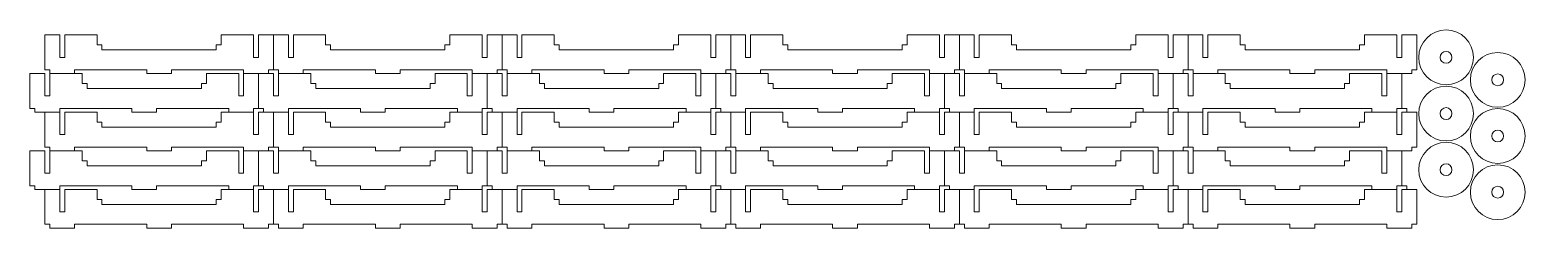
# Model space of a CAD drawing. Header units: millimetres. Extents: x -301 to 301, y -39 to 40.
import ezdxf

# ---------------------------------------------------------------- set-up
doc = ezdxf.new("R2010")
doc.units = ezdxf.units.MM
doc.header["$MEASUREMENT"] = 0
doc.layers.add('Layer 1', color=7, linetype='Continuous')

msp = doc.modelspace()

# ---------------------------------------------------------------- linework, layer by layer
at = {"layer": 'Layer 1', "lineweight": 9}
for points in [[(250.9756, 22.7254), (254.9756, 22.7254), (254.9756, 24.2254), (256.9756, 24.2254), (256.9756, 38.2254), (250.9756, 38.2254), (250.9756, 29.2254), (248.9756, 29.2254), (248.9756, 38.2254), (235.9756, 38.2254), (235.9756, 34.2254), (233.9756, 34.2254), (233.9756, 32.2254), (187.9756, 32.2254), (187.9756, 34.2254), (185.9756, 34.2254), (185.9756, 38.2254), (172.9756, 38.2254), (172.9756, 29.2254), (170.9756, 29.2254), (170.9756, 38.2254), (164.9756, 38.2254), (158.9756, 38.2254), (158.9756, 29.2254), (156.9756, 29.2254), (156.9756, 38.2254), (143.9756, 38.2254), (143.9756, 34.2254), (141.9756, 34.2254), (141.9756, 32.2254), (95.9756, 32.2254), (95.9756, 34.2254), (93.9756, 34.2254), (93.9756, 38.2254), (80.9756, 38.2254), (80.9756, 29.2254), (78.9756, 29.2254), (78.9756, 38.2254), (72.9756, 38.2254), (66.9756, 38.2254), (66.9756, 29.2254), (64.9756, 29.2254), (64.9756, 38.2254), (51.9756, 38.2254), (51.9756, 34.2254), (49.9756, 34.2254), (49.9756, 32.2254), (3.9756, 32.2254), (3.9756, 34.2254), (1.9756, 34.2254), (1.9756, 38.2254), (-11.0244, 38.2254), (-11.0244, 29.2254), (-13.0244, 29.2254), (-13.0244, 38.2254), (-19.0244, 38.2254), (-25.0244, 38.2254), (-25.0244, 29.2254), (-27.0244, 29.2254), (-27.0244, 38.2254), (-40.0244, 38.2254), (-40.0244, 34.2254), (-42.0244, 34.2254), (-42.0244, 32.2254), (-88.0244, 32.2254), (-88.0244, 34.2254), (-90.0244, 34.2254), (-90.0244, 38.2254), (-103.0244, 38.2254), (-103.0244, 29.2254), (-105.0244, 29.2254), (-105.0244, 38.2254), (-111.0244, 38.2254), (-117.0244, 38.2254), (-117.0244, 29.2254), (-119.0244, 29.2254), (-119.0244, 38.2254), (-132.0244, 38.2254), (-132.0244, 34.2254), (-134.0244, 34.2254), (-134.0244, 32.2254), (-180.0244, 32.2254), (-180.0244, 34.2254), (-182.0244, 34.2254), (-182.0244, 38.2254), (-195.0244, 38.2254), (-195.0244, 29.2254), (-197.0244, 29.2254), (-197.0244, 38.2254), (-203.0244, 38.2254), (-209.0244, 38.2254), (-209.0244, 29.2254), (-211.0244, 29.2254), (-211.0244, 38.2254), (-224.0244, 38.2254), (-224.0244, 34.2254), (-226.0244, 34.2254), (-226.0244, 32.2254), (-272.0244, 32.2254), (-272.0244, 34.2254), (-274.0244, 34.2254), (-274.0244, 38.2254), (-287.0244, 38.2254), (-287.0244, 29.2254), (-289.0244, 29.2254), (-289.0244, 38.2254), (-295.0244, 38.2254), (-295.0244, 24.2254), (-293.0244, 24.2254), (-293.0244, 22.7254)], [(-283.0244, 22.7254), (-283.0244, 24.2254), (-254.0244, 24.2254), (-254.0244, 22.7254), (-244.0244, 22.7254), (-244.0244, 24.2254), (-215.0244, 24.2254), (-215.0244, 22.7254)], [(-205.0244, 22.7254), (-205.0244, 24.2254), (-203.0244, 24.2254), (-201.0244, 24.2254), (-201.0244, 22.7254)], [(-191.0244, 22.7254), (-191.0244, 24.2254), (-162.0244, 24.2254), (-162.0244, 22.7254), (-152.0244, 22.7254), (-152.0244, 24.2254), (-123.0244, 24.2254), (-123.0244, 22.7254)], [(-113.0244, 22.7254), (-113.0244, 24.2254), (-111.0244, 24.2254), (-109.0244, 24.2254), (-109.0244, 22.7254)], [(-99.0244, 22.7254), (-99.0244, 24.2254), (-70.0244, 24.2254), (-70.0244, 22.7254), (-60.0244, 22.7254), (-60.0244, 24.2254), (-31.0244, 24.2254), (-31.0244, 22.7254)], [(-21.0244, 22.7254), (-21.0244, 24.2254), (-19.0244, 24.2254), (-17.0244, 24.2254), (-17.0244, 22.7254)], [(-7.0244, 22.7254), (-7.0244, 24.2254), (21.9756, 24.2254), (21.9756, 22.7254), (31.9756, 22.7254), (31.9756, 24.2254), (60.9756, 24.2254), (60.9756, 22.7254)], [(70.9756, 22.7254), (70.9756, 24.2254), (72.9756, 24.2254), (74.9756, 24.2254), (74.9756, 22.7254)], [(84.9756, 22.7254), (84.9756, 24.2254), (113.9756, 24.2254), (113.9756, 22.7254), (123.9756, 22.7254), (123.9756, 24.2254), (152.9756, 24.2254), (152.9756, 22.7254)], [(162.9756, 22.7254), (162.9756, 24.2254), (164.9756, 24.2254), (166.9756, 24.2254), (166.9756, 22.7254)], [(176.9756, 22.7254), (176.9756, 24.2254), (205.9756, 24.2254), (205.9756, 22.7254), (215.9756, 22.7254), (215.9756, 24.2254), (244.9756, 24.2254), (244.9756, 22.7254)], [(250.9756, 8.7254), (250.9756, 22.7254), (244.9756, 22.7254), (244.9756, 13.7254), (242.9756, 13.7254), (242.9756, 22.7254), (229.9756, 22.7254), (229.9756, 18.7254), (227.9756, 18.7254), (227.9756, 16.7254), (181.9756, 16.7254), (181.9756, 18.7254), (179.9756, 18.7254), (179.9756, 22.7254), (166.9756, 22.7254), (166.9756, 13.7254), (164.9756, 13.7254), (164.9756, 22.7254), (158.9756, 22.7254), (152.9756, 22.7254), (152.9756, 13.7254), (150.9756, 13.7254), (150.9756, 22.7254), (137.9756, 22.7254), (137.9756, 18.7254), (135.9756, 18.7254), (135.9756, 16.7254), (89.9756, 16.7254), (89.9756, 18.7254), (87.9756, 18.7254), (87.9756, 22.7254), (74.9756, 22.7254), (74.9756, 13.7254), (72.9756, 13.7254), (72.9756, 22.7254), (66.9756, 22.7254), (60.9756, 22.7254), (60.9756, 13.7254), (58.9756, 13.7254), (58.9756, 22.7254), (45.9756, 22.7254), (45.9756, 18.7254), (43.9756, 18.7254), (43.9756, 16.7254), (-2.0244, 16.7254), (-2.0244, 18.7254), (-4.0244, 18.7254), (-4.0244, 22.7254), (-17.0244, 22.7254), (-17.0244, 13.7254), (-19.0244, 13.7254), (-19.0244, 22.7254), (-25.0244, 22.7254), (-31.0244, 22.7254), (-31.0244, 13.7254), (-33.0244, 13.7254), (-33.0244, 22.7254), (-46.0244, 22.7254), (-46.0244, 18.7254), (-48.0244, 18.7254), (-48.0244, 16.7254), (-94.0244, 16.7254), (-94.0244, 18.7254), (-96.0244, 18.7254), (-96.0244, 22.7254), (-109.0244, 22.7254), (-109.0244, 13.7254), (-111.0244, 13.7254), (-111.0244, 22.7254), (-117.0244, 22.7254), (-123.0244, 22.7254), (-123.0244, 13.7254), (-125.0244, 13.7254), (-125.0244, 22.7254), (-138.0244, 22.7254), (-138.0244, 18.7254), (-140.0244, 18.7254), (-140.0244, 16.7254), (-186.0244, 16.7254), (-186.0244, 18.7254), (-188.0244, 18.7254), (-188.0244, 22.7254), (-201.0244, 22.7254), (-201.0244, 13.7254), (-203.0244, 13.7254), (-203.0244, 22.7254), (-209.0244, 22.7254), (-215.0244, 22.7254), (-215.0244, 13.7254), (-217.0244, 13.7254), (-217.0244, 22.7254), (-230.0244, 22.7254), (-230.0244, 18.7254), (-232.0244, 18.7254), (-232.0244, 16.7254), (-278.0244, 16.7254), (-278.0244, 18.7254), (-280.0244, 18.7254), (-280.0244, 22.7254), (-293.0244, 22.7254), (-293.0244, 13.7254), (-295.0244, 13.7254), (-295.0244, 22.7254), (-301.0244, 22.7254), (-301.0244, 8.7254), (-299.0244, 8.7254), (-299.0244, 7.2254), (-289.0244, 7.2254), (-289.0244, 8.7254), (-260.0244, 8.7254), (-260.0244, 7.2254), (-250.0244, 7.2254), (-250.0244, 8.7254), (-221.0244, 8.7254), (-221.0244, 7.2254)], [(-221.0244, -23.7746), (-221.0244, -22.2746), (-250.0244, -22.2746), (-250.0244, -23.7746), (-260.0244, -23.7746), (-260.0244, -22.2746), (-289.0244, -22.2746), (-289.0244, -23.7746), (-299.0244, -23.7746), (-299.0244, -22.2746), (-301.0244, -22.2746), (-301.0244, -8.2746), (-295.0244, -8.2746), (-295.0244, -17.2746), (-293.0244, -17.2746), (-293.0244, -8.2746), (-280.0244, -8.2746), (-280.0244, -12.2746), (-278.0244, -12.2746), (-278.0244, -14.2746), (-232.0244, -14.2746), (-232.0244, -12.2746), (-230.0244, -12.2746), (-230.0244, -8.2746), (-217.0244, -8.2746), (-217.0244, -17.2746), (-215.0244, -17.2746), (-215.0244, -8.2746), (-209.0244, -8.2746), (-203.0244, -8.2746), (-203.0244, -17.2746), (-201.0244, -17.2746), (-201.0244, -8.2746), (-188.0244, -8.2746), (-188.0244, -12.2746), (-186.0244, -12.2746), (-186.0244, -14.2746), (-140.0244, -14.2746), (-140.0244, -12.2746), (-138.0244, -12.2746), (-138.0244, -8.2746), (-125.0244, -8.2746), (-125.0244, -17.2746), (-123.0244, -17.2746), (-123.0244, -8.2746), (-117.0244, -8.2746), (-111.0244, -8.2746), (-111.0244, -17.2746), (-109.0244, -17.2746), (-109.0244, -8.2746), (-96.0244, -8.2746), (-96.0244, -12.2746), (-94.0244, -12.2746), (-94.0244, -14.2746), (-48.0244, -14.2746), (-48.0244, -12.2746), (-46.0244, -12.2746), (-46.0244, -8.2746), (-33.0244, -8.2746), (-33.0244, -17.2746), (-31.0244, -17.2746), (-31.0244, -8.2746), (-25.0244, -8.2746), (-19.0244, -8.2746), (-19.0244, -17.2746), (-17.0244, -17.2746), (-17.0244, -8.2746), (-4.0244, -8.2746), (-4.0244, -12.2746), (-2.0244, -12.2746), (-2.0244, -14.2746), (43.9756, -14.2746), (43.9756, -12.2746), (45.9756, -12.2746), (45.9756, -8.2746), (58.9756, -8.2746), (58.9756, -17.2746), (60.9756, -17.2746), (60.9756, -8.2746), (66.9756, -8.2746), (72.9756, -8.2746), (72.9756, -17.2746), (74.9756, -17.2746), (74.9756, -8.2746), (87.9756, -8.2746), (87.9756, -12.2746), (89.9756, -12.2746), (89.9756, -14.2746), (135.9756, -14.2746), (135.9756, -12.2746), (137.9756, -12.2746), (137.9756, -8.2746), (150.9756, -8.2746), (150.9756, -17.2746), (152.9756, -17.2746), (152.9756, -8.2746), (158.9756, -8.2746), (164.9756, -8.2746), (164.9756, -17.2746), (166.9756, -17.2746), (166.9756, -8.2746), (179.9756, -8.2746), (179.9756, -12.2746), (181.9756, -12.2746), (181.9756, -14.2746), (227.9756, -14.2746), (227.9756, -12.2746), (229.9756, -12.2746), (229.9756, -8.2746), (242.9756, -8.2746), (242.9756, -17.2746), (244.9756, -17.2746), (244.9756, -8.2746), (250.9756, -8.2746), (254.9756, -8.2746), (254.9756, -6.7746), (256.9756, -6.7746), (256.9756, 7.2254), (250.9756, 7.2254), (250.9756, -1.7746), (248.9756, -1.7746), (248.9756, 7.2254), (235.9756, 7.2254), (235.9756, 3.2254), (233.9756, 3.2254), (233.9756, 1.2254), (187.9756, 1.2254), (187.9756, 3.2254), (185.9756, 3.2254), (185.9756, 7.2254), (172.9756, 7.2254), (172.9756, -1.7746), (170.9756, -1.7746), (170.9756, 7.2254), (164.9756, 7.2254), (158.9756, 7.2254), (158.9756, -1.7746), (156.9756, -1.7746), (156.9756, 7.2254), (143.9756, 7.2254), (143.9756, 3.2254), (141.9756, 3.2254), (141.9756, 1.2254), (95.9756, 1.2254), (95.9756, 3.2254), (93.9756, 3.2254), (93.9756, 7.2254), (80.9756, 7.2254), (80.9756, -1.7746), (78.9756, -1.7746), (78.9756, 7.2254), (72.9756, 7.2254), (66.9756, 7.2254), (66.9756, -1.7746), (64.9756, -1.7746), (64.9756, 7.2254), (51.9756, 7.2254), (51.9756, 3.2254), (49.9756, 3.2254), (49.9756, 1.2254), (3.9756, 1.2254), (3.9756, 3.2254), (1.9756, 3.2254), (1.9756, 7.2254), (-11.0244, 7.2254), (-11.0244, -1.7746), (-13.0244, -1.7746), (-13.0244, 7.2254), (-19.0244, 7.2254), (-25.0244, 7.2254), (-25.0244, -1.7746), (-27.0244, -1.7746), (-27.0244, 7.2254), (-40.0244, 7.2254), (-40.0244, 3.2254), (-42.0244, 3.2254), (-42.0244, 1.2254), (-88.0244, 1.2254), (-88.0244, 3.2254), (-90.0244, 3.2254), (-90.0244, 7.2254), (-103.0244, 7.2254), (-103.0244, -1.7746), (-105.0244, -1.7746), (-105.0244, 7.2254), (-111.0244, 7.2254), (-117.0244, 7.2254), (-117.0244, -1.7746), (-119.0244, -1.7746), (-119.0244, 7.2254), (-132.0244, 7.2254), (-132.0244, 3.2254), (-134.0244, 3.2254), (-134.0244, 1.2254), (-180.0244, 1.2254), (-180.0244, 3.2254), (-182.0244, 3.2254), (-182.0244, 7.2254), (-195.0244, 7.2254), (-195.0244, -1.7746), (-197.0244, -1.7746), (-197.0244, 7.2254), (-203.0244, 7.2254), (-209.0244, 7.2254), (-209.0244, -1.7746), (-211.0244, -1.7746), (-211.0244, 7.2254), (-224.0244, 7.2254), (-224.0244, 3.2254), (-226.0244, 3.2254), (-226.0244, 1.2254), (-272.0244, 1.2254), (-272.0244, 3.2254), (-274.0244, 3.2254), (-274.0244, 7.2254), (-287.0244, 7.2254), (-287.0244, -1.7746), (-289.0244, -1.7746), (-289.0244, 7.2254)], [(-295.0244, 7.2254), (-295.0244, -6.7746), (-293.0244, -6.7746), (-293.0244, -8.2746)], [(-211.0244, 7.2254), (-211.0244, 8.7254), (-209.0244, 8.7254), (-207.0244, 8.7254), (-207.0244, 7.2254)], [(-197.0244, 7.2254), (-197.0244, 8.7254), (-168.0244, 8.7254), (-168.0244, 7.2254), (-158.0244, 7.2254), (-158.0244, 8.7254), (-129.0244, 8.7254), (-129.0244, 7.2254)], [(-119.0244, 7.2254), (-119.0244, 8.7254), (-117.0244, 8.7254), (-115.0244, 8.7254), (-115.0244, 7.2254)], [(-105.0244, 7.2254), (-105.0244, 8.7254), (-76.0244, 8.7254), (-76.0244, 7.2254), (-66.0244, 7.2254), (-66.0244, 8.7254), (-37.0244, 8.7254), (-37.0244, 7.2254)], [(-27.0244, 7.2254), (-27.0244, 8.7254), (-25.0244, 8.7254), (-23.0244, 8.7254), (-23.0244, 7.2254)], [(-13.0244, 7.2254), (-13.0244, 8.7254), (15.9756, 8.7254), (15.9756, 7.2254), (25.9756, 7.2254), (25.9756, 8.7254), (54.9756, 8.7254), (54.9756, 7.2254)], [(64.9756, 7.2254), (64.9756, 8.7254), (66.9756, 8.7254), (68.9756, 8.7254), (68.9756, 7.2254)], [(78.9756, 7.2254), (78.9756, 8.7254), (107.9756, 8.7254), (107.9756, 7.2254), (117.9756, 7.2254), (117.9756, 8.7254), (146.9756, 8.7254), (146.9756, 7.2254)], [(156.9756, 7.2254), (156.9756, 8.7254), (158.9756, 8.7254), (160.9756, 8.7254), (160.9756, 7.2254)], [(170.9756, 7.2254), (170.9756, 8.7254), (199.9756, 8.7254), (199.9756, 7.2254), (209.9756, 7.2254), (209.9756, 8.7254), (238.9756, 8.7254), (238.9756, 7.2254)], [(248.9756, 7.2254), (248.9756, 8.7254), (250.9756, 8.7254), (252.9756, 8.7254), (252.9756, 7.2254)], [(-283.0244, -8.2746), (-283.0244, -6.7746), (-254.0244, -6.7746), (-254.0244, -8.2746), (-244.0244, -8.2746), (-244.0244, -6.7746), (-215.0244, -6.7746), (-215.0244, -8.2746)], [(-205.0244, -8.2746), (-205.0244, -6.7746), (-203.0244, -6.7746), (-201.0244, -6.7746), (-201.0244, -8.2746)], [(-191.0244, -8.2746), (-191.0244, -6.7746), (-162.0244, -6.7746), (-162.0244, -8.2746), (-152.0244, -8.2746), (-152.0244, -6.7746), (-123.0244, -6.7746), (-123.0244, -8.2746)], [(-113.0244, -8.2746), (-113.0244, -6.7746), (-111.0244, -6.7746), (-109.0244, -6.7746), (-109.0244, -8.2746)], [(-99.0244, -8.2746), (-99.0244, -6.7746), (-70.0244, -6.7746), (-70.0244, -8.2746), (-60.0244, -8.2746), (-60.0244, -6.7746), (-31.0244, -6.7746), (-31.0244, -8.2746)], [(-21.0244, -8.2746), (-21.0244, -6.7746), (-19.0244, -6.7746), (-17.0244, -6.7746), (-17.0244, -8.2746)], [(-7.0244, -8.2746), (-7.0244, -6.7746), (21.9756, -6.7746), (21.9756, -8.2746), (31.9756, -8.2746), (31.9756, -6.7746), (60.9756, -6.7746), (60.9756, -8.2746)], [(70.9756, -8.2746), (70.9756, -6.7746), (72.9756, -6.7746), (74.9756, -6.7746), (74.9756, -8.2746)], [(84.9756, -8.2746), (84.9756, -6.7746), (113.9756, -6.7746), (113.9756, -8.2746), (123.9756, -8.2746), (123.9756, -6.7746), (152.9756, -6.7746), (152.9756, -8.2746)], [(162.9756, -8.2746), (162.9756, -6.7746), (164.9756, -6.7746), (166.9756, -6.7746), (166.9756, -8.2746)], [(176.9756, -8.2746), (176.9756, -6.7746), (205.9756, -6.7746), (205.9756, -8.2746), (215.9756, -8.2746), (215.9756, -6.7746), (244.9756, -6.7746), (244.9756, -8.2746)], [(-295.0244, -23.7746), (-295.0244, -37.7746), (-293.0244, -37.7746), (-293.0244, -39.2746), (-283.0244, -39.2746), (-283.0244, -37.7746), (-254.0244, -37.7746), (-254.0244, -39.2746), (-244.0244, -39.2746), (-244.0244, -37.7746), (-215.0244, -37.7746), (-215.0244, -39.2746), (-205.0244, -39.2746), (-205.0244, -37.7746), (-203.0244, -37.7746), (-201.0244, -37.7746), (-201.0244, -39.2746), (-191.0244, -39.2746), (-191.0244, -37.7746), (-162.0244, -37.7746), (-162.0244, -39.2746), (-152.0244, -39.2746), (-152.0244, -37.7746), (-123.0244, -37.7746), (-123.0244, -39.2746), (-113.0244, -39.2746), (-113.0244, -37.7746), (-111.0244, -37.7746), (-109.0244, -37.7746), (-109.0244, -39.2746), (-99.0244, -39.2746), (-99.0244, -37.7746), (-70.0244, -37.7746), (-70.0244, -39.2746), (-60.0244, -39.2746), (-60.0244, -37.7746), (-31.0244, -37.7746), (-31.0244, -39.2746), (-21.0244, -39.2746), (-21.0244, -37.7746), (-19.0244, -37.7746), (-17.0244, -37.7746), (-17.0244, -39.2746), (-7.0244, -39.2746), (-7.0244, -37.7746), (21.9756, -37.7746), (21.9756, -39.2746), (31.9756, -39.2746), (31.9756, -37.7746), (60.9756, -37.7746), (60.9756, -39.2746), (70.9756, -39.2746), (70.9756, -37.7746), (72.9756, -37.7746), (74.9756, -37.7746), (74.9756, -39.2746), (84.9756, -39.2746), (84.9756, -37.7746), (113.9756, -37.7746), (113.9756, -39.2746), (123.9756, -39.2746), (123.9756, -37.7746), (152.9756, -37.7746), (152.9756, -39.2746), (162.9756, -39.2746), (162.9756, -37.7746), (164.9756, -37.7746), (166.9756, -37.7746), (166.9756, -39.2746), (176.9756, -39.2746), (176.9756, -37.7746), (205.9756, -37.7746), (205.9756, -39.2746), (215.9756, -39.2746), (215.9756, -37.7746), (244.9756, -37.7746), (244.9756, -39.2746), (254.9756, -39.2746), (254.9756, -37.7746), (256.9756, -37.7746), (256.9756, -23.7746), (250.9756, -23.7746), (250.9756, -32.7746), (248.9756, -32.7746), (248.9756, -23.7746), (235.9756, -23.7746), (235.9756, -27.7746), (233.9756, -27.7746), (233.9756, -29.7746), (187.9756, -29.7746), (187.9756, -27.7746), (185.9756, -27.7746), (185.9756, -23.7746), (172.9756, -23.7746), (172.9756, -32.7746), (170.9756, -32.7746), (170.9756, -23.7746), (164.9756, -23.7746), (158.9756, -23.7746), (158.9756, -32.7746), (156.9756, -32.7746), (156.9756, -23.7746), (143.9756, -23.7746), (143.9756, -27.7746), (141.9756, -27.7746), (141.9756, -29.7746), (95.9756, -29.7746), (95.9756, -27.7746), (93.9756, -27.7746), (93.9756, -23.7746), (80.9756, -23.7746), (80.9756, -32.7746), (78.9756, -32.7746), (78.9756, -23.7746), (72.9756, -23.7746), (66.9756, -23.7746), (66.9756, -32.7746), (64.9756, -32.7746), (64.9756, -23.7746), (51.9756, -23.7746), (51.9756, -27.7746), (49.9756, -27.7746), (49.9756, -29.7746), (3.9756, -29.7746), (3.9756, -27.7746), (1.9756, -27.7746), (1.9756, -23.7746), (-11.0244, -23.7746), (-11.0244, -32.7746), (-13.0244, -32.7746), (-13.0244, -23.7746), (-19.0244, -23.7746), (-25.0244, -23.7746), (-25.0244, -32.7746), (-27.0244, -32.7746), (-27.0244, -23.7746), (-40.0244, -23.7746), (-40.0244, -27.7746), (-42.0244, -27.7746), (-42.0244, -29.7746), (-88.0244, -29.7746), (-88.0244, -27.7746), (-90.0244, -27.7746), (-90.0244, -23.7746), (-103.0244, -23.7746), (-103.0244, -32.7746), (-105.0244, -32.7746), (-105.0244, -23.7746), (-111.0244, -23.7746), (-117.0244, -23.7746), (-117.0244, -32.7746), (-119.0244, -32.7746), (-119.0244, -23.7746), (-132.0244, -23.7746), (-132.0244, -27.7746), (-134.0244, -27.7746), (-134.0244, -29.7746), (-180.0244, -29.7746), (-180.0244, -27.7746), (-182.0244, -27.7746), (-182.0244, -23.7746), (-195.0244, -23.7746), (-195.0244, -32.7746), (-197.0244, -32.7746), (-197.0244, -23.7746), (-203.0244, -23.7746), (-209.0244, -23.7746), (-209.0244, -32.7746), (-211.0244, -32.7746), (-211.0244, -23.7746), (-224.0244, -23.7746), (-224.0244, -27.7746), (-226.0244, -27.7746), (-226.0244, -29.7746), (-272.0244, -29.7746), (-272.0244, -27.7746), (-274.0244, -27.7746), (-274.0244, -23.7746), (-287.0244, -23.7746), (-287.0244, -32.7746), (-289.0244, -32.7746), (-289.0244, -23.7746)], [(-211.0244, -23.7746), (-211.0244, -22.2746), (-209.0244, -22.2746), (-207.0244, -22.2746), (-207.0244, -23.7746)], [(-197.0244, -23.7746), (-197.0244, -22.2746), (-168.0244, -22.2746), (-168.0244, -23.7746), (-158.0244, -23.7746), (-158.0244, -22.2746), (-129.0244, -22.2746), (-129.0244, -23.7746)], [(-119.0244, -23.7746), (-119.0244, -22.2746), (-117.0244, -22.2746), (-115.0244, -22.2746), (-115.0244, -23.7746)], [(-105.0244, -23.7746), (-105.0244, -22.2746), (-76.0244, -22.2746), (-76.0244, -23.7746), (-66.0244, -23.7746), (-66.0244, -22.2746), (-37.0244, -22.2746), (-37.0244, -23.7746)], [(-27.0244, -23.7746), (-27.0244, -22.2746), (-25.0244, -22.2746), (-23.0244, -22.2746), (-23.0244, -23.7746)], [(-13.0244, -23.7746), (-13.0244, -22.2746), (15.9756, -22.2746), (15.9756, -23.7746), (25.9756, -23.7746), (25.9756, -22.2746), (54.9756, -22.2746), (54.9756, -23.7746)], [(64.9756, -23.7746), (64.9756, -22.2746), (66.9756, -22.2746), (68.9756, -22.2746), (68.9756, -23.7746)], [(78.9756, -23.7746), (78.9756, -22.2746), (107.9756, -22.2746), (107.9756, -23.7746), (117.9756, -23.7746), (117.9756, -22.2746), (146.9756, -22.2746), (146.9756, -23.7746)], [(156.9756, -23.7746), (156.9756, -22.2746), (158.9756, -22.2746), (160.9756, -22.2746), (160.9756, -23.7746)], [(170.9756, -23.7746), (170.9756, -22.2746), (199.9756, -22.2746), (199.9756, -23.7746), (209.9756, -23.7746), (209.9756, -22.2746), (238.9756, -22.2746), (238.9756, -23.7746)], [(248.9756, -23.7746), (248.9756, -22.2746), (250.9756, -22.2746), (252.9756, -22.2746), (252.9756, -23.7746)]]:
    msp.add_lwpolyline(points, dxfattribs=at)
at = {"layer": 'Layer 1', "color": 250, "lineweight": 18}
for points in [[(-203.0244, 38.2254), (-203.0244, 24.2254)], [(-111.0244, 38.2254), (-111.0244, 24.2254)], [(-19.0244, 38.2254), (-19.0244, 24.2254)], [(72.9756, 38.2254), (72.9756, 24.2254)], [(164.9756, 38.2254), (164.9756, 24.2254)], [(-209.0244, 8.7254), (-209.0244, 22.7254)], [(-117.0244, 8.7254), (-117.0244, 22.7254)], [(-25.0244, 8.7254), (-25.0244, 22.7254)], [(66.9756, 8.7254), (66.9756, 22.7254)], [(158.9756, 8.7254), (158.9756, 22.7254)], [(-203.0244, -6.7746), (-203.0244, 7.2254)], [(-111.0244, -6.7746), (-111.0244, 7.2254)], [(-19.0244, -6.7746), (-19.0244, 7.2254)], [(72.9756, -6.7746), (72.9756, 7.2254)], [(164.9756, -6.7746), (164.9756, 7.2254)], [(-209.0244, -22.2746), (-209.0244, -8.2746)], [(-117.0244, -22.2746), (-117.0244, -8.2746)], [(-25.0244, -22.2746), (-25.0244, -8.2746)], [(66.9756, -22.2746), (66.9756, -8.2746)], [(158.9756, -22.2746), (158.9756, -8.2746)], [(250.9756, -22.2746), (250.9756, -8.2746)], [(-203.0244, -37.7746), (-203.0244, -23.7746)], [(-111.0244, -37.7746), (-111.0244, -23.7746)], [(-19.0244, -37.7746), (-19.0244, -23.7746)], [(72.9756, -37.7746), (72.9756, -23.7746)], [(164.9756, -37.7746), (164.9756, -23.7746)]]:
    msp.add_lwpolyline(points, dxfattribs=at)
at = {"layer": 'Layer 1', "lineweight": 9}
for points in [[(279.7917, 29.2199), (279.7917, 35.2951), (274.8668, 40.2199), (268.7917, 40.2199), (262.7166, 40.2199), (257.7917, 35.2951), (257.7917, 29.22), (257.7917, 23.1448), (262.7165, 18.22), (268.7917, 18.2199), (274.8668, 18.2199), (279.7917, 23.1447), (279.7917, 29.2199)], [(300.595, 20.2018), (300.595, 26.277), (295.6701, 31.2018), (289.595, 31.2018), (283.5199, 31.2018), (278.595, 26.277), (278.595, 20.2019), (278.595, 14.1267), (283.5198, 9.2019), (289.595, 9.2018), (295.6701, 9.2018), (300.595, 14.1266), (300.595, 20.2018)], [(279.7917, 6.6747), (279.7917, 12.7499), (274.8668, 17.6747), (268.7917, 17.6747), (262.7166, 17.6747), (257.7917, 12.7499), (257.7917, 6.6748), (257.7917, 0.5996), (262.7165, -4.3252), (268.7917, -4.3253), (274.8668, -4.3253), (279.7917, 0.5995), (279.7917, 6.6747)], [(300.595, -2.3434), (300.595, 3.7318), (295.6701, 8.6566), (289.595, 8.6566), (283.5199, 8.6566), (278.595, 3.7318), (278.595, -2.3433), (278.595, -8.4185), (283.5198, -13.3433), (289.595, -13.3434), (295.6701, -13.3434), (300.595, -8.4186), (300.595, -2.3434)], [(279.7917, -15.8705), (279.7917, -9.7953), (274.8668, -4.8705), (268.7917, -4.8705), (262.7166, -4.8705), (257.7917, -9.7953), (257.7917, -15.8704), (257.7917, -21.9456), (262.7165, -26.8704), (268.7917, -26.8705), (274.8668, -26.8705), (279.7917, -21.9457), (279.7917, -15.8705)], [(300.595, -24.8886), (300.595, -18.8134), (295.6701, -13.8886), (289.595, -13.8886), (283.5199, -13.8886), (278.595, -18.8134), (278.595, -24.8885), (278.595, -30.9637), (283.5198, -35.8885), (289.595, -35.8886), (295.6701, -35.8886), (300.595, -30.9638), (300.595, -24.8886)]]:
    msp.add_open_spline(points, degree=3, knots=[0, 0, 0, 0, 1, 1, 1, 2, 2, 2, 3, 3, 3, 4, 4, 4, 4], dxfattribs=at)
at = {"layer": 'Layer 1', "color": 240, "lineweight": 9}
for points in [[(271.1667, 29.2199), (271.1667, 30.5316), (270.1034, 31.5949), (268.7917, 31.5949), (267.48, 31.5949), (266.4167, 30.5316), (266.4167, 29.2199), (266.4167, 27.9083), (267.48, 26.8449), (268.7917, 26.8449), (270.1034, 26.8449), (271.1667, 27.9082), (271.1667, 29.2199)], [(291.97, 20.2018), (291.97, 21.5135), (290.9067, 22.5768), (289.595, 22.5768), (288.2833, 22.5768), (287.22, 21.5135), (287.22, 20.2018), (287.22, 18.8902), (288.2833, 17.8268), (289.595, 17.8268), (290.9067, 17.8268), (291.97, 18.8901), (291.97, 20.2018)], [(271.1667, 6.6747), (271.1667, 7.9864), (270.1034, 9.0497), (268.7917, 9.0497), (267.48, 9.0497), (266.4167, 7.9864), (266.4167, 6.6747), (266.4167, 5.3631), (267.48, 4.2997), (268.7917, 4.2997), (270.1034, 4.2997), (271.1667, 5.363), (271.1667, 6.6747)], [(291.97, -2.3434), (291.97, -1.0317), (290.9067, 0.0316), (289.595, 0.0316), (288.2833, 0.0316), (287.22, -1.0317), (287.22, -2.3434), (287.22, -3.655), (288.2833, -4.7184), (289.595, -4.7184), (290.9067, -4.7184), (291.97, -3.6551), (291.97, -2.3434)], [(271.1667, -15.8705), (271.1667, -14.5588), (270.1034, -13.4955), (268.7917, -13.4955), (267.48, -13.4955), (266.4167, -14.5588), (266.4167, -15.8705), (266.4167, -17.1821), (267.48, -18.2455), (268.7917, -18.2455), (270.1034, -18.2455), (271.1667, -17.1822), (271.1667, -15.8705)], [(291.97, -24.8886), (291.97, -23.5769), (290.9067, -22.5136), (289.595, -22.5136), (288.2833, -22.5136), (287.22, -23.5769), (287.22, -24.8886), (287.22, -26.2002), (288.2833, -27.2636), (289.595, -27.2636), (290.9067, -27.2636), (291.97, -26.2003), (291.97, -24.8886)]]:
    msp.add_open_spline(points, degree=3, knots=[0, 0, 0, 0, 1, 1, 1, 2, 2, 2, 3, 3, 3, 4, 4, 4, 4], dxfattribs=at)

doc.saveas('drawing.dxf')
